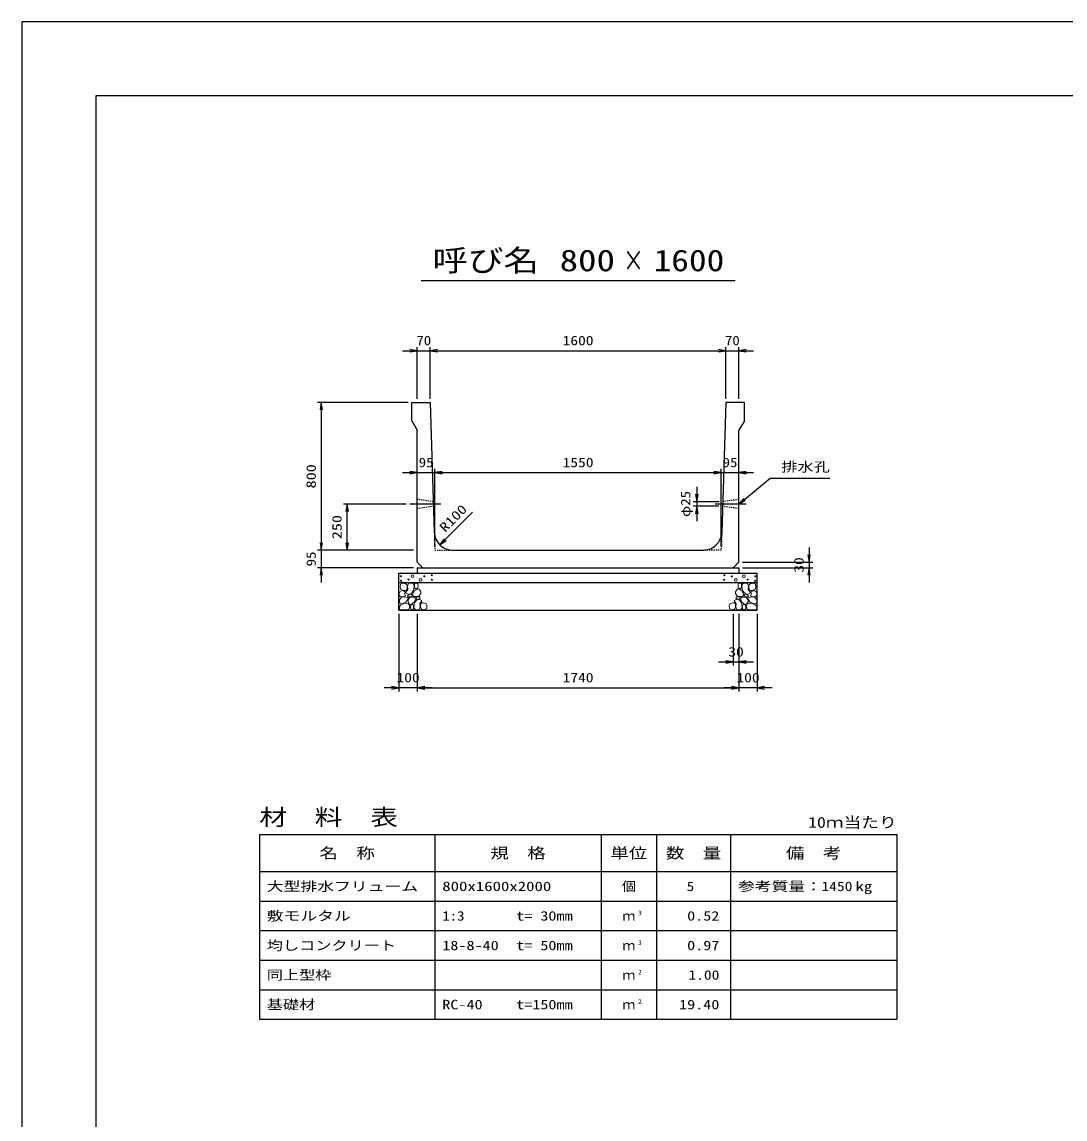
# Model space of a CAD drawing. Units: millimetres at full size. Extents: x 0 to 16820, y 0 to 11880.
# Drawn here: x 0 to 5646, y 5940 to 11880 of the extents above; entities that cross this region are included whole.
import ezdxf
from ezdxf.enums import TextEntityAlignment as Align

# ---------------------------------------------------------------- set-up
doc = ezdxf.new("R2010")
doc.units = ezdxf.units.MM
doc.linetypes.add('CHAIN', pattern=[18.5, 12, -1.5, 3.5, -1.5])
doc.linetypes.add('DASHED_SPACED', pattern=[12, 6, -6])
for name, color, linetype, lineweight in [('0_2', 7, 'Continuous', 25), ('D-BMK', 2, 'CHAIN', 25), ('D-DCR-HCHn', 4, 'Continuous', 9), ('D-MTR-FRAM', 7, 'Continuous', 25), ('D-MTR-LINE', 7, 'Continuous', 25), ('D-STR-DIM', 7, 'Continuous', 25), ('D-STR-STRn', 1, 'Continuous', 25), ('D-TTL', 2, 'Continuous', 25), ('D-TTL-TXT', 7, 'Continuous', 25)]:
    doc.layers.add(name, color=color, linetype=linetype, lineweight=lineweight)
doc.layers.add('D-MTR', color=7, linetype='Continuous')
doc.layers.add('D-MTR-TXT', color=7, linetype='Continuous')
doc.styles.add('ＭＳ ゴシック', font='')
doc.styles.get('ＭＳ ゴシック').set_extended_font_data('MS Gothic')

# ---------------------------------------------------------------- blocks, each defined once
blk = doc.blocks.new('open_arrow')
at = {"color": 0, "linetype": 'Continuous', "lineweight": -2}
blk.add_lwpolyline([(7.5, 1.25), (0, 0), (7.5, -1.25)], dxfattribs=at)

msp = doc.modelspace()

# ---------------------------------------------------------------- linework, layer by layer
at = {"layer": '0_2'}
msp.add_lwpolyline([(3880, 9270), (4050, 9410), (4090, 9410), (4372.944, 9410)], dxfattribs=at)
at = {"layer": 'D-BMK'}
for p, q in [((2267.188, 9270), (2100, 9270)), ((3920, 9270), (3752.812, 9270))]:
    msp.add_line(p, q, dxfattribs=at)
at = {"layer": 'D-DCR-HCHn'}
for points in [[(2045.46, 8795.356), (2040.26, 8779.753), (2047.194, 8769.352), (2064.53, 8767.618), (2076.366, 8772.699), (2071.464, 8784.954), (2074.932, 8791.889), (2067.997, 8798.823), (2057.596, 8802.29)], [(2078.399, 8838.696), (2062.796, 8842.163), (2048.928, 8835.228), (2047.194, 8819.626), (2050.661, 8807.491), (2067.997, 8802.29), (2080.132, 8802.29), (2085.333, 8810.958), (2085.333, 8830.028)], [(2092.267, 8840.429), (2087.067, 8824.827), (2088.8, 8807.491), (2076.665, 8788.421), (2092.267, 8779.753), (2109.603, 8788.421), (2120.005, 8802.29), (2123.472, 8824.827), (2120.005, 8836.962), (2109.603, 8842.163)], [(2121.739, 8798.823), (2113.071, 8778.02), (2120.005, 8769.352), (2140.808, 8769.352), (2149.476, 8772.819), (2158.144, 8784.954), (2158.144, 8795.356), (2149.476, 8809.224), (2139.074, 8810.958)], [(2125.206, 8836.962), (2125.206, 8816.159), (2133.874, 8810.958), (2142.542, 8816.159), (2144.275, 8828.294), (2142.542, 8838.696), (2130.407, 8842.163)], [(3898.261, 8798.823), (3906.929, 8778.02), (3899.995, 8769.352), (3879.192, 8769.352), (3870.524, 8772.819), (3861.856, 8784.954), (3861.856, 8795.356), (3870.524, 8809.224), (3880.926, 8810.958)], [(3894.794, 8836.962), (3894.794, 8816.159), (3886.126, 8810.958), (3877.458, 8816.159), (3875.725, 8828.294), (3877.458, 8838.696), (3889.593, 8842.163)], [(3927.733, 8840.429), (3932.933, 8824.827), (3931.2, 8807.491), (3943.335, 8788.421), (3927.733, 8779.753), (3910.397, 8788.421), (3899.995, 8802.29), (3896.528, 8824.827), (3899.995, 8836.962), (3910.397, 8842.163)], [(3941.601, 8838.696), (3957.204, 8842.163), (3971.072, 8835.228), (3972.806, 8819.626), (3969.339, 8807.491), (3952.003, 8802.29), (3939.868, 8802.29), (3934.667, 8810.958), (3934.667, 8830.028)], [(3974.54, 8795.356), (3979.74, 8779.753), (3972.806, 8769.352), (3955.47, 8767.618), (3943.634, 8772.699), (3948.536, 8784.954), (3945.068, 8791.889), (3952.003, 8798.823), (3962.404, 8802.29)], [(2078.366, 8737.757), (2091.208, 8757.019), (2089.603, 8761.834), (2071.946, 8766.65), (2055.894, 8765.045), (2044.658, 8755.414), (2043.052, 8744.177), (2044.658, 8732.941), (2057.499, 8729.731)], [(2084.787, 8697.627), (2096.023, 8702.443), (2099.234, 8718.494), (2092.813, 8729.731), (2081.577, 8732.941), (2067.13, 8731.336), (2051.078, 8724.915), (2043.052, 8715.284), (2043.052, 8704.048), (2047.868, 8697.627), (2067.13, 8699.232)], [(2095.735, 8779.753), (2087.067, 8772.819), (2090.534, 8767.618), (2102.669, 8767.618), (2107.87, 8769.352), (2111.337, 8776.286), (2106.136, 8781.487)], [(2123.311, 8737.757), (2131.337, 8757.019), (2124.916, 8765.045), (2105.654, 8765.045), (2097.628, 8761.834), (2089.603, 8750.598), (2089.603, 8740.967), (2097.628, 8728.125), (2107.259, 8726.52)], [(2150.599, 8699.232), (2155.415, 8713.679), (2153.81, 8729.731), (2165.046, 8747.388), (2150.599, 8755.414), (2134.548, 8747.388), (2124.916, 8734.546), (2121.706, 8713.679), (2124.916, 8702.443), (2134.548, 8697.627)], [(2147.389, 8755.414), (2155.415, 8761.834), (2152.204, 8766.65), (2140.968, 8766.65), (2136.153, 8765.045), (2132.942, 8758.624), (2137.758, 8753.808)], [(2163.441, 8700.837), (2177.887, 8697.627), (2190.729, 8704.048), (2192.334, 8718.494), (2189.124, 8729.731), (2173.072, 8734.546), (2161.836, 8734.546), (2157.02, 8726.52), (2157.02, 8708.863)], [(3856.559, 8700.837), (3842.113, 8697.627), (3829.271, 8704.048), (3827.666, 8718.494), (3830.876, 8729.731), (3846.928, 8734.546), (3858.164, 8734.546), (3862.98, 8726.52), (3862.98, 8708.863)], [(3869.401, 8699.232), (3864.585, 8713.679), (3866.19, 8729.731), (3854.954, 8747.388), (3869.401, 8755.414), (3885.452, 8747.388), (3895.084, 8734.546), (3898.294, 8713.679), (3895.084, 8702.443), (3885.452, 8697.627)], [(3872.611, 8755.414), (3864.585, 8761.834), (3867.796, 8766.65), (3879.032, 8766.65), (3883.847, 8765.045), (3887.058, 8758.624), (3882.242, 8753.808)], [(3896.689, 8737.757), (3888.663, 8757.019), (3895.084, 8765.045), (3914.346, 8765.045), (3922.372, 8761.834), (3930.397, 8750.598), (3930.397, 8740.967), (3922.372, 8728.125), (3912.741, 8726.52)], [(3924.265, 8779.753), (3932.933, 8772.819), (3929.466, 8767.618), (3917.331, 8767.618), (3912.13, 8769.352), (3908.663, 8776.286), (3913.864, 8781.487)], [(3935.213, 8697.627), (3923.977, 8702.443), (3920.766, 8718.494), (3927.187, 8729.731), (3938.423, 8732.941), (3952.87, 8731.336), (3968.922, 8724.915), (3976.948, 8715.284), (3976.948, 8704.048), (3972.132, 8697.627), (3952.87, 8699.232)], [(3941.634, 8737.757), (3928.792, 8757.019), (3930.397, 8761.834), (3948.054, 8766.65), (3964.106, 8765.045), (3975.342, 8755.414), (3976.948, 8744.177), (3975.342, 8732.941), (3962.501, 8729.731)], [(2120.101, 8702.443), (2120.101, 8721.705), (2112.075, 8726.52), (2104.049, 8721.705), (2102.444, 8710.469), (2104.049, 8700.837), (2115.285, 8697.627)], [(3899.899, 8702.443), (3899.899, 8721.705), (3907.925, 8726.52), (3915.951, 8721.705), (3917.556, 8710.469), (3915.951, 8700.837), (3904.715, 8697.627)]]:
    msp.add_lwpolyline(points, close=True, dxfattribs=at)
for centre, radius in [((2050.727, 8878.955), 3), ((2051.869, 8853.91), 3), ((2092.292, 8860.752), 3), ((2113.336, 8878.955), 7.5), ((2156.664, 8859.961), 7.5), ((2177.708, 8878.164), 3), ((2218.131, 8885.006), 3), ((2219.273, 8859.961), 3), ((3800.727, 8859.961), 3), ((3801.869, 8885.006), 3), ((3842.292, 8878.164), 3), ((3863.336, 8859.961), 7.5), ((3906.664, 8878.955), 7.5), ((3927.708, 8860.752), 3), ((3968.131, 8853.91), 3), ((3969.273, 8878.955), 3)]:
    msp.add_circle(centre, radius, dxfattribs=at)
at = {"layer": 'D-MTR-FRAM'}
for p, q in [((1285, 7480), (4735, 7480)), ((1285, 7480), (1285, 6480)), ((4735, 7480), (4735, 6480)), ((1285, 6480), (4735, 6480))]:
    msp.add_line(p, q, dxfattribs=at)
at = {"layer": 'D-MTR-LINE'}
for p, q in [((2235, 7480), (2235, 6480)), ((3135, 7480), (3135, 6480)), ((3435, 7480), (3435, 6480)), ((3835, 7480), (3835, 6480)), ((1285, 7280), (4735, 7280)), ((1285, 7120), (4735, 7120)), ((1285, 6960), (4735, 6960)), ((1285, 6800), (4735, 6800)), ((1285, 6640), (4735, 6640))]:
    msp.add_line(p, q, dxfattribs=at)
at = {"layer": 'D-STR-DIM'}
for p, q in [((2060, 10100), (2290, 10100)), ((2140, 9840), (2140, 10120)), ((2210, 9840), (2210, 10120)), ((2210, 9840), (2210, 10120)), ((2210, 10100), (3810, 10100)), ((3730, 10100), (3960, 10100)), ((3810, 9840), (3810, 10120)), ((3810, 9840), (3810, 10120)), ((3880, 9840), (3880, 10120)), ((2090, 9820), (1600, 9820)), ((1620, 9820), (1620, 9020)), ((2235, 9040), (2235, 9460)), ((2235, 9040), (2235, 9460)), ((3785, 9040), (3785, 9460)), ((3785, 9040), (3785, 9460)), ((2060, 9440), (2315, 9440)), ((2235, 9440), (3785, 9440)), ((3705, 9440), (3960, 9440)), ((3652.812, 9362.5), (3652.812, 9177.5)), ((2080, 9270), (1740, 9270)), ((1760, 9020), (1760, 9270)), ((3773.203, 9282.5), (3632.812, 9282.5)), ((2262.326, 9048.193), (2439.103, 9224.97)), ((3772.422, 9257.5), (3632.812, 9257.5)), ((1620, 9100), (1620, 8845)), ((4260, 9035), (4260, 8845)), ((2120, 9020), (1600, 9020)), ((2120, 9020), (1600, 9020)), ((2120, 9020), (1740, 9020)), ((2120, 8925), (1600, 8925)), ((3900, 8955), (4280, 8955)), ((3900, 8925), (4280, 8925)), ((2040, 8675), (2040, 8255)), ((2140, 8675), (2140, 8255)), ((2140, 8675), (2140, 8255)), ((3850, 8675), (3850, 8395)), ((3880, 8675), (3880, 8255)), ((3880, 8675), (3880, 8255)), ((3880, 8675), (3880, 8395)), ((3980, 8675), (3980, 8255)), ((3770, 8415), (3960, 8415)), ((2220, 8275), (1960, 8275)), ((2140, 8275), (3880, 8275)), ((4060, 8275), (3800, 8275))]:
    msp.add_line(p, q, dxfattribs=at)
at = {"layer": 'D-STR-STRn'}
for p, q in [((2110, 9820), (2210, 9820)), ((2110, 9720), (2110, 9820)), ((2210, 9820), (2231.973, 9116.877)), ((3810, 9820), (3788.027, 9116.877)), ((3910, 9820), (3810, 9820)), ((3910, 9720), (3910, 9820)), ((2110, 9720), (2140, 9670)), ((3910, 9720), (3880, 9670)), ((2140, 8955), (2140, 9670)), ((3880, 8955), (3880, 9670)), ((2331.924, 9020), (3688.076, 9020)), ((2140, 8955), (2170, 8925)), ((2140, 8925), (3880, 8925)), ((2140, 8925), (2140, 8895)), ((3880, 8955), (3850, 8925)), ((3880, 8925), (3880, 8895)), ((2040, 8695), (2040, 8895)), ((2040, 8895), (3980, 8895)), ((3980, 8695), (3980, 8895)), ((2040, 8845), (3980, 8845)), ((2040, 8695), (3980, 8695))]:
    msp.add_line(p, q, dxfattribs=at)
at = {"layer": 'D-STR-STRn', "color": 2, "linetype": 'DASHED_SPACED'}
for p, q in [((2226.797, 9282.5), (2140, 9295)), ((3880, 9295), (3793.203, 9282.5)), ((2227.578, 9257.5), (2140, 9245)), ((3880, 9245), (3792.422, 9257.5)), ((2231.973, 9116.877), (2235, 9020)), ((3788.027, 9116.877), (3785, 9020)), ((2235, 9020), (2331.924, 9020)), ((3785, 9020), (3688.076, 9020))]:
    msp.add_line(p, q, dxfattribs=at)
at = {"layer": 'D-STR-STRn'}
for centre, start, end in [((2331.924, 9120), 181.78991, 270), ((3688.076, 9120), 270, 358.21009)]:
    msp.add_arc(centre, 100, start, end, dxfattribs=at)
at = {"layer": 'D-TTL'}
for points in [[(0, 0), (16820, 0), (16820, 11880), (0, 11880)], [(400, 400), (16420, 400), (16420, 11480), (400, 11480)]]:
    msp.add_lwpolyline(points, close=True, dxfattribs=at)
at = {"layer": 'D-TTL-TXT'}
msp.add_line((2160, 10480), (3860, 10480), dxfattribs=at)

# ---------------------------------------------------------------- block references
at = {"layer": '0_2', "xscale": 5.33, "yscale": 5.33, "rotation": 39.5}
msp.add_blockref('open_arrow', (3880, 9270), dxfattribs=at)
at = {"layer": 'D-STR-DIM', "xscale": 5.33, "yscale": 5.33}
for p, rotation in [((2140, 10100), 180), ((3810, 10100), 180), ((3810, 10100), 180), ((1620, 9820), 270), ((2140, 9440), 180), ((3785, 9440), 180), ((3785, 9440), 180), ((1760, 9270), 270), ((3652.812, 9282.5), 90), ((3652.812, 9257.5), 270), ((1620, 9020), 90), ((1620, 9020), 90), ((1760, 9020), 90), ((2262.326, 9048.193), 45), ((4260, 8955), 90), ((1620, 8925), 270), ((4260, 8925), 270), ((3850, 8415), 180), ((2040, 8275), 180), ((3880, 8275), 180), ((3880, 8275), 180)]:
    msp.add_blockref('open_arrow', p, dxfattribs=dict(at, rotation=rotation))
for p in [(2210, 10100), (2210, 10100), (3880, 10100), (2235, 9440), (2235, 9440), (3880, 9440), (3880, 8415), (2140, 8275), (2140, 8275), (3980, 8275)]:
    msp.add_blockref('open_arrow', p, dxfattribs=at)

# ---------------------------------------------------------------- texts
at = {"layer": '0_2', "style": 'ＭＳ ゴシック', "width": 1.25}
msp.add_text('排水孔', height=51.32, dxfattribs=at).set_placement((4110, 9430), align=Align.BOTTOM_LEFT)
at = {"layer": 'D-MTR', "style": 'ＭＳ ゴシック', "width": 1.25}
msp.add_text('材\u3000料\u3000表', height=87.98, dxfattribs=at).set_placement((1285, 7504), align=Align.BOTTOM_LEFT)
at = {"layer": 'D-MTR', "style": 'ＭＳ ゴシック', "width": 1.2}
msp.add_text('10ｍ当たり', height=58.65, dxfattribs=at).set_placement((4735, 7499.333), align=Align.BOTTOM_RIGHT)
at = {"layer": 'D-MTR-TXT', "style": 'ＭＳ ゴシック'}
for s, height, width, p in [('名\u3000称', 58.65, 1.25, (1760, 7380)), ('規\u3000格', 58.65, 1.25, (2685, 7380)), ('単位', 58.65, 1.25, (3285, 7380)), ('数\u3000量', 58.65, 1.25, (3635, 7380)), ('備\u3000考', 58.65, 1.25, (4285, 7380)), ('個', 51.32, 1.1, (3285, 7200))]:
    msp.add_text(s, height=height, dxfattribs=dict(at, width=width)).set_placement(p, align=Align.MIDDLE_CENTER)
for s, width, p in [('大型排水フリューム', 1.3, (1325, 7200)), ('800x1600x2000', 1.3, (2275, 7200)), ('参考質量：    kg', 1.3, (3875, 7200)), ('敷モルタル', 1.3, (1325, 7040)), ('1:3', 1.15, (2275, 7040)), ('t= 30mm', 1.25, (2675, 7040)), ('均しコンクリート', 1.25, (1325, 6880)), ('18-8-40', 1.25, (2275, 6880)), ('t= 50mm', 1.25, (2675, 6880)), ('同上型枠', 1.25, (1325, 6720)), ('基礎材', 1.25, (1325, 6560)), ('RC-40', 1.25, (2275, 6560)), ('t=150mm', 1.25, (2675, 6560))]:
    msp.add_text(s, height=51.32, dxfattribs=dict(at, width=width)).set_placement(p, align=Align.MIDDLE_LEFT)
for s, width, p in [('5', 1.15, (3638.553, 7200)), ('1450', 1.2, (4495, 7200)), ('0.52', 1.25, (3775, 7040)), ('0.97', 1.25, (3775, 6880)), ('1.00', 1.2, (3775, 6720)), ('19.40', 1.25, (3775, 6560))]:
    msp.add_text(s, height=51.32, dxfattribs=dict(at, width=width)).set_placement(p, align=Align.MIDDLE_RIGHT)
for p in [(3285, 7040), (3285, 6880), (3285, 6720), (3285, 6560)]:
    msp.add_text('ｍ', height=51.32, dxfattribs=at).set_placement(p, align=Align.MIDDLE_CENTER)
at = {"layer": 'D-MTR-TXT', "style": 'ＭＳ ゴシック', "width": 1.15}
for s, p in [('3', (3335, 7035.333)), ('3', (3335, 6875.333)), ('2', (3335, 6715.333)), ('2', (3335, 6555.333))]:
    msp.add_text(s, height=25.66, dxfattribs=at).set_placement(p, align=Align.BOTTOM_LEFT)
at = {"layer": 'D-STR-DIM', "style": 'ＭＳ ゴシック'}
for s, width, p in [('70', 1.15, (2175, 10155)), ('1600', 1.2, (3010, 10155)), ('70', 1.15, (3845, 10155)), ('95', 1.15, (2187.5, 9495)), ('1550', 1.2, (3010, 9495)), ('95', 1.15, (3832.5, 9495)), ('30', 1.2, (3865, 8470)), ('100', 1.2, (2090, 8330)), ('1740', 1.2, (3010, 8330)), ('100', 1.2, (3930, 8330))]:
    msp.add_text(s, height=51.32, dxfattribs=dict(at, width=width)).set_placement(p, align=Align.MIDDLE_CENTER)
for s, width, p in [('800', 1.25, (1565, 9420)), ('φ25', 1.15, (3592.127, 9270)), ('250', 1.25, (1705, 9145)), ('95', 1.15, (1565, 8972.5)), ('30', 1.2, (4205, 8940))]:
    msp.add_text(s, height=51.32, rotation=90, dxfattribs=dict(at, width=width)).set_placement(p, align=Align.MIDDLE_CENTER)
at = {"layer": 'D-STR-DIM', "style": 'ＭＳ ゴシック', "width": 1.25}
msp.add_text('R100', height=51.32, rotation=45, dxfattribs=at).set_placement((2301.266, 9102.218), align=Align.BOTTOM_LEFT)
at = {"layer": 'D-TTL-TXT', "style": 'ＭＳ ゴシック'}
for s, width, p in [('呼び名', 1.2, (2510, 10495)), ('800', 1.25, (3060, 10495)), ('×', 0.7, (3310, 10495)), ('1600', 1.2, (3610, 10495))]:
    msp.add_text(s, height=117.3, dxfattribs=dict(at, width=width)).set_placement(p, align=Align.BOTTOM_CENTER)

doc.saveas('drawing.dxf')
